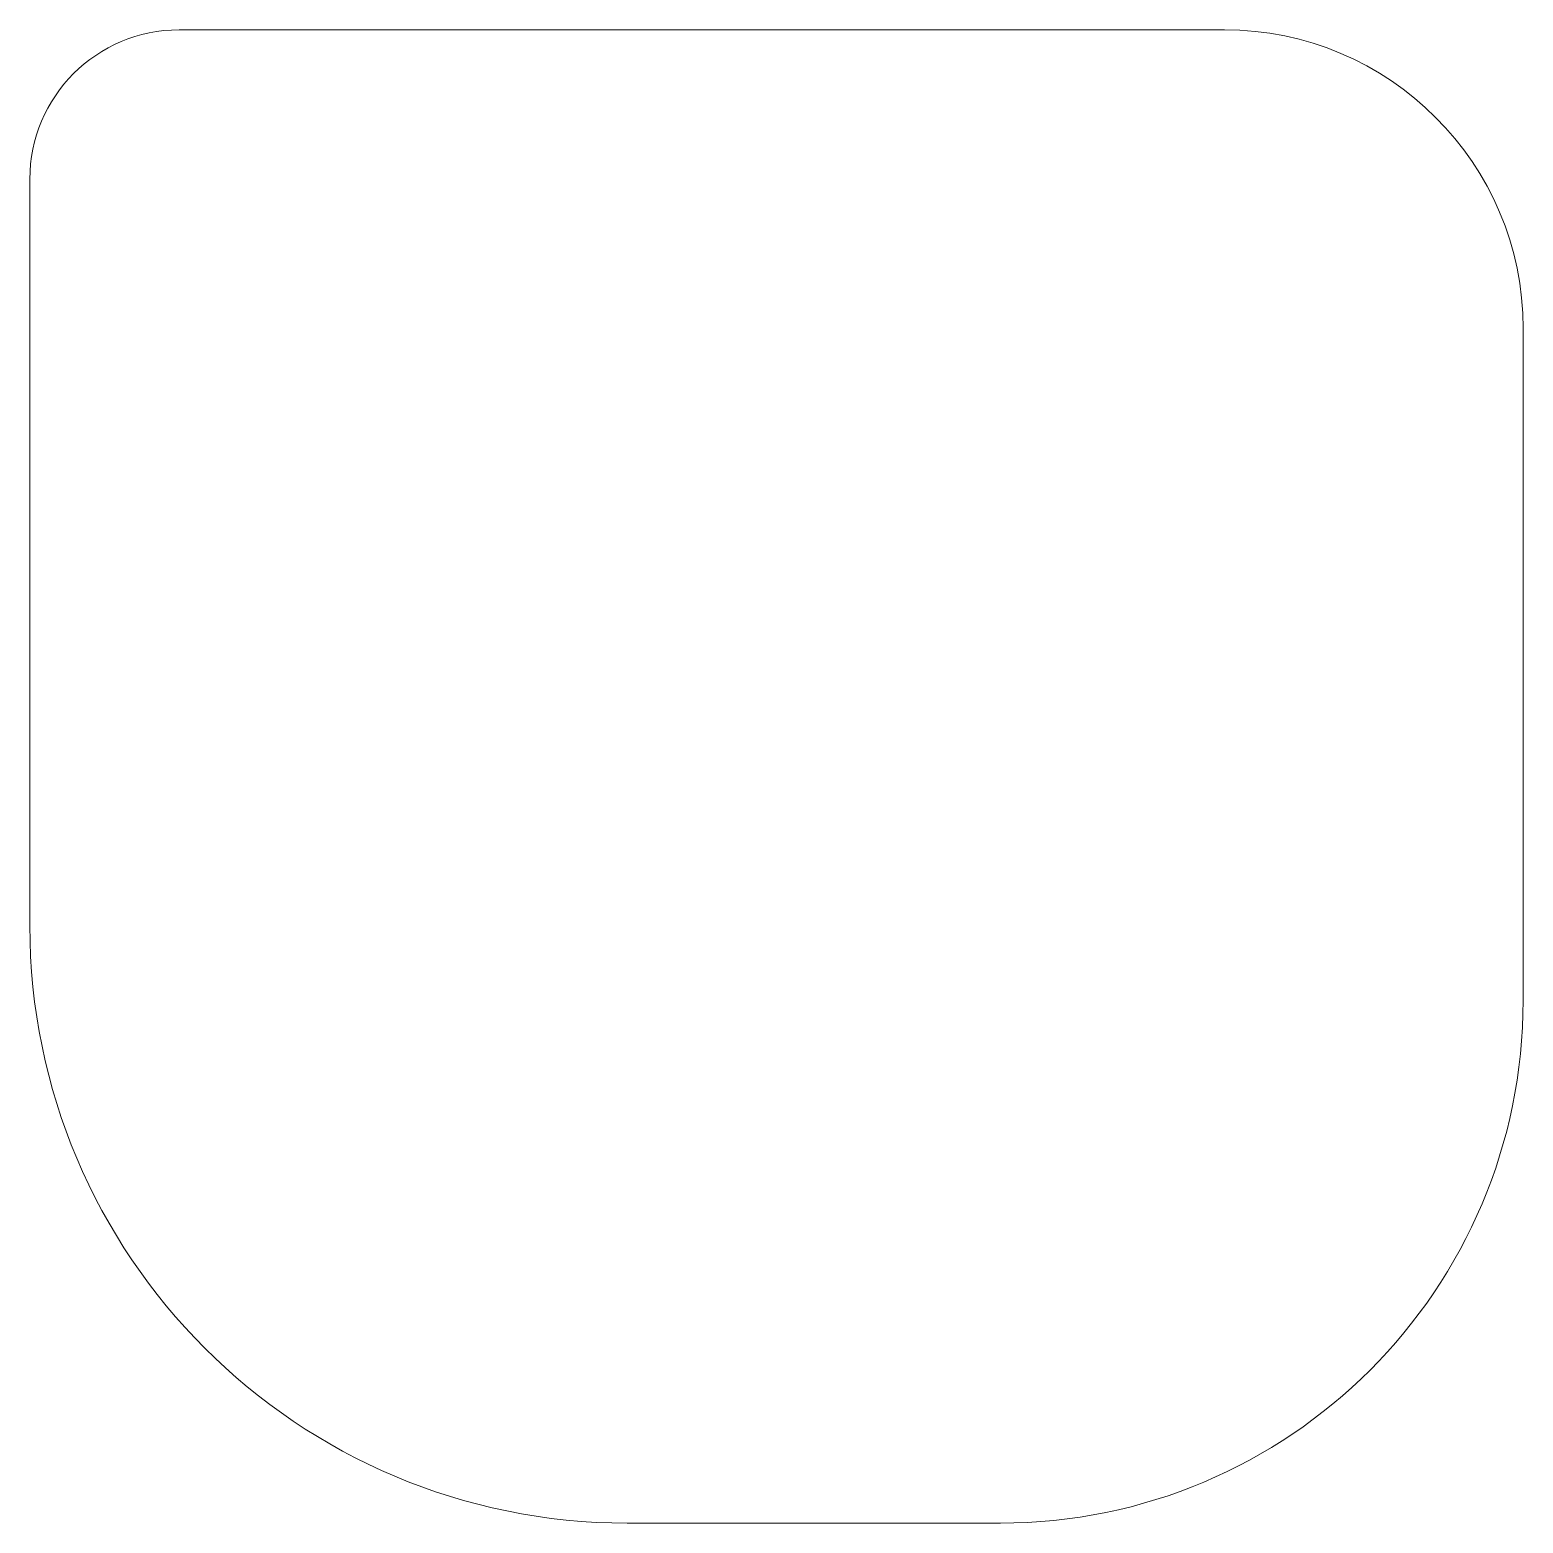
# Model space of a CAD drawing. Extents: x 0 to 100, y 0 to 100.
import ezdxf

# ---------------------------------------------------------------- set-up
doc = ezdxf.new("R2010")
doc.units = 0
doc.layers.get('0').update_dxf_attribs({"lineweight": 0})

msp = doc.modelspace()

# ---------------------------------------------------------------- linework, layer by layer
for p, q in [((80, 100), (10, 100)), ((0, 90), (0, 40)), ((100, 35), (100, 80)), ((40, 0), (65, 0))]:
    msp.add_line(p, q)
for centre, radius, start, end in [((10, 90), 10, 90, 180), ((80, 80), 20, 0, 90), ((40, 40), 40, 180, 270), ((65, 35), 35, -90, 0)]:
    msp.add_arc(centre, radius, start, end)

doc.saveas('drawing.dxf')
